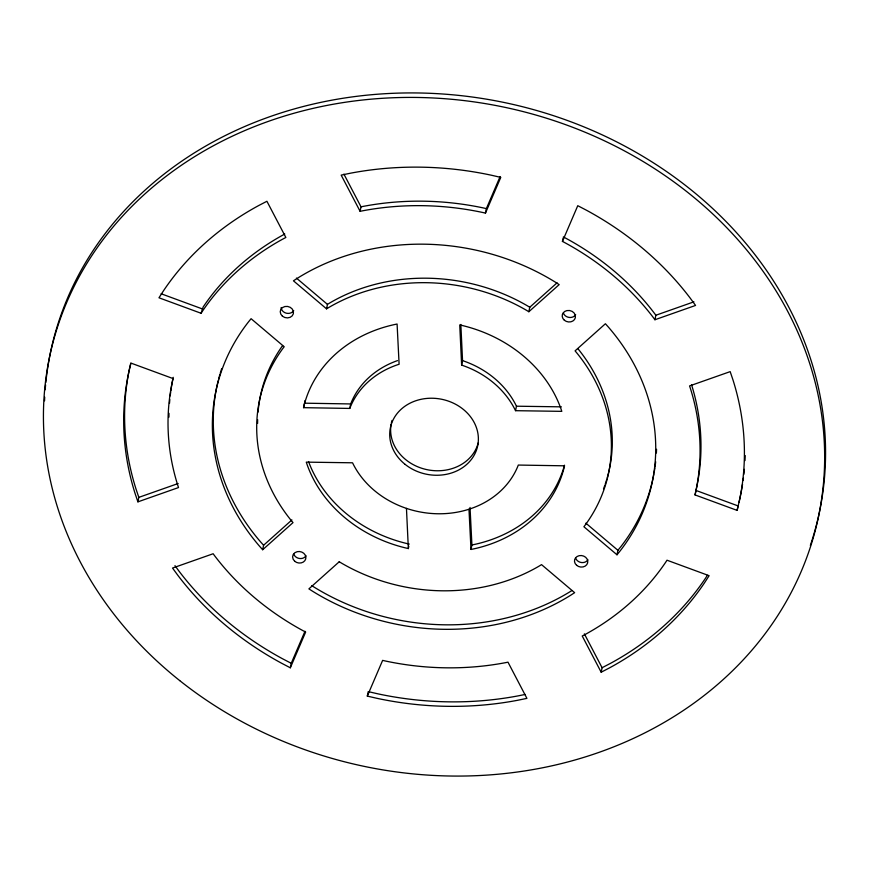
<?xml version="1.0" encoding="UTF-8"?>
<svg xmlns="http://www.w3.org/2000/svg" width="869" height="869" viewBox="0 0 869 869"><rect width="100%" height="100%" fill="white"/><g stroke="black" fill="none" stroke-linecap="round" stroke-linejoin="round"><path stroke-width="1.3" d="M137.91 501.858L135.14 493.657A312.004 267.717 11.5 0 1 129.003 371.226L130.947 363.09L173.061 378.569L172.583 380.589A267.435 229.47 11.5 0 0 177.841 485.521L178.525 487.552L137.91 501.858L138.823 497.372L136.053 489.171A312.004 267.717 11.5 0 1 129.915 366.74L130.752 363.253M201.087 313.274L202.227 311.504A267.435 229.47 11.5 0 1 283.848 238.519L285.858 237.476L266.913 201.271L258.821 205.475A312.004 267.717 11.5 0 0 163.589 290.637L158.973 297.785L201.087 313.274L203.14 307.018A267.435 229.47 11.5 0 1 284.76 234.033M262.677 549.74L293.005 522.617L291.017 520.227A178.286 152.987 11.5 0 1 282.425 349.056L284.185 346.731L251.087 318.695L248.393 322.019A222.866 191.223 11.5 0 0 259.646 546.34L262.677 549.74L263.589 545.254L291.897 519.934M303.553 407.67L304.183 405.008A133.717 114.741 11.5 0 1 394.048 324.658L397.09 324.028L399.11 364.252L396.579 365.099A89.149 76.494 11.5 0 0 350.718 406.095L349.772 408.43L303.553 407.67L304.465 403.183L350.685 403.944L351.63 401.608A89.149 76.494 11.5 0 1 397.491 360.613M326.548 308.843L327.461 304.367L330.09 302.77A178.286 152.987 11.5 0 1 526.972 305.573L529.764 307.246L528.852 311.732L526.06 310.059A178.286 152.987 11.5 0 0 329.177 307.257L326.548 308.843L293.45 280.817L297.187 278.384A222.866 191.223 11.5 0 1 555.193 282.056L559.18 284.608L528.852 311.732M360.103 211.319L341.169 175.114L350.468 173.203A312.004 267.717 11.5 0 1 491.278 175.201L500.783 177.385L485.456 213.111L483.11 212.568A267.435 229.47 11.5 0 0 362.406 210.852L360.103 211.319L361.015 206.833L343.918 174.126M290.322 667.794L305.649 632.067L303.542 630.97A267.435 229.47 11.5 0 1 214.469 555.552L213.144 553.749L172.529 568.054L177.873 575.354A312.004 267.717 11.5 0 0 281.795 663.34L290.322 667.794L291.234 663.308L304.976 631.274M349.772 408.43L350.685 403.944M367.305 696.102L382.632 660.375L384.978 660.918A267.435 229.47 11.5 0 0 505.682 662.634L507.985 662.167L526.918 698.372L517.62 700.284A312.004 267.717 11.5 0 1 376.809 698.285L367.305 696.102L368.217 691.615M468.978 509.234L470.998 549.458L474.039 548.828A133.717 114.741 11.5 0 0 563.905 468.478L564.535 465.817L518.315 465.056L517.37 467.392A89.149 76.494 11.5 0 1 471.509 508.387L468.858 509.277A89.149 76.494 11.5 0 1 406.453 508.387L403.705 507.42A89.149 76.494 11.5 0 1 353.672 465.045L352.542 462.797L306.279 462.134L307.181 464.817A133.717 114.741 11.5 0 0 405.247 547.85L408.354 548.567L408.81 546.319M485.456 213.111L486.368 208.625L500.109 176.592M461.635 365.099L459.734 324.919L462.84 325.636A133.717 114.741 11.5 0 1 560.907 408.669L561.808 411.352L515.545 410.689L514.415 408.441A89.149 76.494 11.5 0 0 464.383 366.066L461.635 365.099L462.547 360.613L460.842 324.452M470.998 549.458L471.91 544.972L470.031 507.431M515.545 410.689L516.458 406.203L515.328 403.955A89.149 76.494 11.5 0 0 465.295 361.58L462.547 360.613M562.439 241.419L577.766 205.692L586.293 210.146A312.004 267.717 11.5 0 1 690.214 298.132L695.558 305.432L654.944 319.738L653.618 317.935A267.435 229.47 11.5 0 0 564.546 242.516L562.439 241.419L563.123 238.052M654.944 319.738L655.856 315.251L654.531 313.448A267.435 229.47 11.5 0 0 565.458 238.03L563.351 236.933M617.001 554.791L619.695 551.467A222.866 191.223 11.5 0 0 608.441 327.146L605.411 323.746L575.082 350.87L577.07 353.259A178.286 152.987 11.5 0 1 585.663 524.431L583.903 526.755L617.001 554.791L617.913 550.305L620.607 546.981A222.866 191.223 11.5 0 0 653.836 474.148M601.174 672.215L582.23 636.01L584.24 634.967A267.435 229.47 11.5 0 0 665.86 561.982L667.001 560.212L709.115 575.702L704.498 582.849A312.004 267.717 11.5 0 1 609.267 668.011L601.174 672.215L602.087 667.729L584.37 633.859M742.539 484.25A312.004 267.717 11.5 0 1 739.997 497.774L737.14 510.396L695.026 494.917L696.417 488.411A267.435 229.47 11.5 0 0 691.539 384.706M737.14 510.396L738.053 505.91L695.939 490.431M304.671 402.304L305.095 400.522M695.026 494.917L695.504 492.897A267.435 229.47 11.5 0 0 690.247 387.965L689.562 385.934L730.177 371.628L732.947 379.829A312.004 267.717 11.5 0 1 739.084 502.26M707.388 575.3L705.411 578.363A312.004 267.717 11.5 0 1 610.179 663.525L602.087 667.729M529.764 307.246L557.062 282.827M138.823 497.372L178.167 483.512M655.856 315.251L693.929 301.836M361.015 206.833L363.318 206.366A267.435 229.47 11.5 0 1 484.022 208.082L486.368 208.625M471.91 544.972L474.952 544.342A133.717 114.741 11.5 0 0 564.492 465.197M525.18 694.44L518.532 695.797A312.004 267.717 11.5 0 1 377.722 693.799L369.401 691.887M516.458 406.203L561.396 406.844M409.266 544.081L406.16 543.364A133.717 114.741 11.5 0 1 308.538 461.548M161.123 293.755L201.999 308.788M291.234 663.308L282.707 658.854A312.004 267.717 11.5 0 1 178.786 570.868L174.973 565.654M311.808 585.663L313.807 586.944A222.866 191.223 11.5 0 0 571.813 590.616M296.427 278.08L327.461 304.367M585.847 523.149L617.913 550.305M263.589 545.254L260.559 541.854A222.866 191.223 11.5 0 1 218.217 380.579M406.453 508.387L408.354 548.567M45.829 382.458A392.679 336.944 11.5 0 1 506.301 102.944A392.679 336.944 11.5 0 1 810.353 545.417M44.547 400.826A392.679 336.944 11.5 0 1 44.71 397.144M45.177 389.79A392.679 336.944 11.5 0 1 45.59 384.902M168.934 417.142A267.435 229.47 11.5 0 1 168.988 413.362M169.498 403.335A267.435 229.47 11.5 0 1 169.824 399.588M170.215 395.851A267.435 229.47 11.5 0 1 170.672 392.125M170.845 390.876A267.435 229.47 11.5 0 1 173.224 377.32M218.521 379.373A222.866 191.223 11.5 0 1 219.857 374.539M220.215 373.344A222.866 191.223 11.5 0 1 221.725 368.565M656.551 449.251A222.866 191.223 11.5 0 1 656.388 453.021M655.671 461.765A222.866 191.223 11.5 0 1 655.052 466.74M654.868 467.978A222.866 191.223 11.5 0 1 654.064 472.921M577.983 348.773A178.286 152.987 11.5 0 1 607.105 478.189M606.758 479.395A178.286 152.987 11.5 0 1 605.215 484.163M604.813 485.347A178.286 152.987 11.5 0 1 603.51 488.878M257.604 423.431A178.286 152.987 11.5 0 1 257.648 419.662M258.05 412.145A178.286 152.987 11.5 0 1 282.588 345.612M575.658 314.687A6.68 5.735 11.5 0 1 569.173 317.435A6.68 5.735 11.5 0 1 563.416 313.122M306.051 555.758A6.68 5.735 11.5 0 1 299.577 558.506A6.68 5.735 11.5 0 1 293.809 554.194M745.211 455.552A312.004 267.717 11.5 0 1 745.005 460.57M744.375 469.325A312.004 267.717 11.5 0 1 743.875 474.311M743.419 478.048A312.004 267.717 11.5 0 1 743.093 480.524M587.944 559.788A6.68 5.735 11.5 0 1 581.459 562.536A6.68 5.735 11.5 0 1 575.702 558.224M478.243 442.832A44.569 38.247 11.5 0 1 426.777 469.618A44.569 38.247 11.5 0 1 391.137 424.126M391.376 422.899A44.569 38.247 11.5 0 1 392.006 420.477M293.689 310.613A6.68 5.735 11.5 0 1 286.346 313.198A6.68 5.735 11.5 0 1 281.143 307.55M339.236 561.754L308.897 588.878L312.894 591.431A222.866 191.223 11.5 0 0 570.9 595.102L574.637 592.669L541.539 564.633L538.91 566.23A178.286 152.987 11.5 0 1 342.028 563.427L339.236 561.754M179.698 680.579A392.679 336.944 11.5 0 0 817.957 519.206A392.679 336.944 11.5 0 0 304.476 110.45A392.679 336.944 11.5 0 0 179.698 680.579M564.35 320.226A6.68 5.735 11.5 0 0 575.332 317.793A6.68 5.735 11.5 0 0 566.849 310.602A6.68 5.735 11.5 0 0 564.35 320.226M294.754 561.298A6.68 5.735 11.5 0 0 305.736 558.865A6.68 5.735 11.5 0 0 297.241 551.674A6.68 5.735 11.5 0 0 294.754 561.298M576.636 565.317A6.68 5.735 11.5 0 0 587.629 562.895A6.68 5.735 11.5 0 0 579.134 555.693A6.68 5.735 11.5 0 0 576.636 565.317M405.171 464.415A44.569 38.247 11.5 0 0 477.624 446.101A44.569 38.247 11.5 0 0 419.336 399.707A44.569 38.247 11.5 0 0 405.171 464.415M282.382 316.142A6.68 5.735 11.5 0 0 293.364 313.72A6.68 5.735 11.5 0 0 284.88 306.529A6.68 5.735 11.5 0 0 282.382 316.142"/></g></svg>
